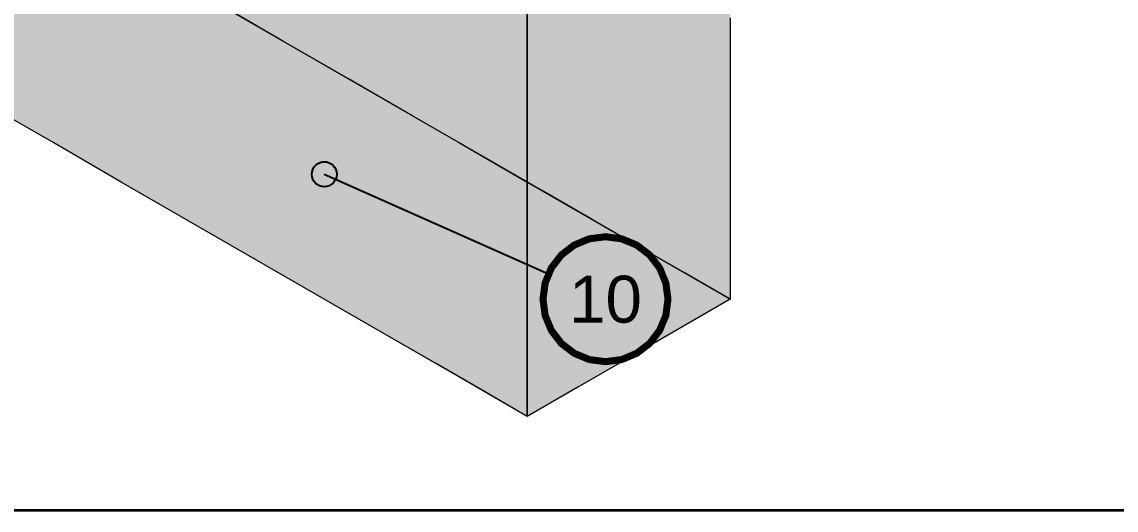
# Model space of a CAD drawing. Header units: metres. Extents: x 349021 to 349543, y 9281040 to 9281959.
# Drawn here: x 349206.865 to 349207.565, y 9281043.22 to 9281043.532 of the extents above; entities that cross this region are included whole.
import ezdxf
from ezdxf.enums import TextEntityAlignment as Align

# ---------------------------------------------------------------- set-up
doc = ezdxf.new("R2010")
doc.units = ezdxf.units.M
doc.header["$LTSCALE"] = 0.25
doc.layers.add('ISO-3D', color=7, linetype='CONTINUOUS', lineweight=13)
doc.layers.add('ISO-3D-ARISTAS', color=250, linetype='CONTINUOUS', lineweight=13)
doc.layers.add('LLAMADAS-NUM', color=30, linetype='CONTINUOUS', lineweight=25, true_color=0xc05014)
doc.layers.add('PANEL', color=5, linetype='CONTINUOUS', lineweight=35, true_color=0x1f4e79)
doc.styles.get("Standard").update_dxf_attribs({"font": 'arial.ttf'})

msp = doc.modelspace()

# ---------------------------------------------------------------- linework, layer by layer
at = {"layer": 'ISO-3D', "true_color": 0x9e9d98}
for points in [[(349206.92859, 9281043.52333), (349206.88529, 9281043.54833), (349206.92859, 9281043.57), (349206.88529, 9281043.595)], [(349207.01519, 9281043.52), (349206.97189, 9281043.545), (349207.01519, 9281043.56667), (349206.97189, 9281043.59167)], [(349207.03248, 9281043.52002), (349206.99092, 9281043.54401), (349207.03248, 9281043.56502), (349206.99092, 9281043.58901)], [(349207.10179, 9281043.51667), (349207.05849, 9281043.54167), (349207.10179, 9281043.56333), (349207.05849, 9281043.58833)], [(349207.15953, 9281043.53), (349207.13066, 9281043.54667), (349207.15953, 9281043.57667), (349207.13066, 9281043.59333)], [(349207.11559, 9281043.51703), (349207.07404, 9281043.54103), (349207.11559, 9281043.56203), (349207.07404, 9281043.58603)], [(349207.1987, 9281043.51405), (349207.15715, 9281043.53804), (349207.1987, 9281043.55905), (349207.15715, 9281043.58304)], [(349207.26057, 9281043.52333), (349207.2317, 9281043.54), (349207.26057, 9281043.56833), (349207.2317, 9281043.585)], [(349207.1884, 9281043.51333), (349207.15953, 9281043.53), (349207.1884, 9281043.56), (349207.15953, 9281043.57667)], [(349206.88529, 9281043.50167), (349206.84199, 9281043.52667), (349206.88529, 9281043.54833), (349206.84199, 9281043.57333)], [(349206.97189, 9281043.49833), (349206.92859, 9281043.52333), (349206.97189, 9281043.545), (349206.92859, 9281043.57)], [(349207.05849, 9281043.495), (349207.01519, 9281043.52), (349207.05849, 9281043.54167), (349207.01519, 9281043.56667)], [(349207.28943, 9281043.50667), (349207.26057, 9281043.52333), (349207.28943, 9281043.55167), (349207.26057, 9281043.56833)], [(349207.07404, 9281043.49603), (349207.03248, 9281043.52002), (349207.07404, 9281043.54103), (349207.03248, 9281043.56502)], [(349207.13066, 9281043.5), (349207.10179, 9281043.51667), (349207.13066, 9281043.54667), (349207.10179, 9281043.56333)], [(349207.15715, 9281043.49304), (349207.11559, 9281043.51703), (349207.15715, 9281043.53804), (349207.11559, 9281043.56203)], [(349207.22895, 9281043.49659), (349207.1987, 9281043.51405), (349207.22895, 9281043.54159), (349207.1987, 9281043.55905)], [(349206.92859, 9281043.47667), (349206.88529, 9281043.50167), (349206.92859, 9281043.52333), (349206.88529, 9281043.54833)], [(349207.15953, 9281043.48333), (349207.13066, 9281043.5), (349207.15953, 9281043.53), (349207.13066, 9281043.54667)], [(349207.3183, 9281043.49), (349207.28943, 9281043.50667), (349207.3183, 9281043.535), (349207.28943, 9281043.55167)], [(349207.01519, 9281043.47333), (349206.97189, 9281043.49833), (349207.01519, 9281043.52), (349206.97189, 9281043.545)], [(349207.10179, 9281043.47), (349207.05849, 9281043.495), (349207.10179, 9281043.51667), (349207.05849, 9281043.54167)], [(349207.11559, 9281043.47203), (349207.07404, 9281043.49603), (349207.11559, 9281043.51703), (349207.07404, 9281043.54103)], [(349207.2317, 9281043.495), (349207.22895, 9281043.49659), (349207.2317, 9281043.54), (349207.22895, 9281043.54159)], [(349207.26057, 9281043.47833), (349207.2317, 9281043.495), (349207.26057, 9281043.52333), (349207.2317, 9281043.54)], [(349207.1987, 9281043.46905), (349207.15715, 9281043.49304), (349207.1987, 9281043.51405), (349207.15715, 9281043.53804)], [(349206.88529, 9281043.455), (349206.84199, 9281043.48), (349206.88529, 9281043.50167), (349206.84199, 9281043.52667)], [(349207.1884, 9281043.46667), (349207.15953, 9281043.48333), (349207.1884, 9281043.51333), (349207.15953, 9281043.53)], [(349206.97189, 9281043.45167), (349206.92859, 9281043.47667), (349206.97189, 9281043.49833), (349206.92859, 9281043.52333)], [(349207.05849, 9281043.44833), (349207.01519, 9281043.47333), (349207.05849, 9281043.495), (349207.01519, 9281043.52)], [(349207.28943, 9281043.46167), (349207.26057, 9281043.47833), (349207.28943, 9281043.50667), (349207.26057, 9281043.52333)], [(349207.13066, 9281043.45333), (349207.10179, 9281043.47), (349207.13066, 9281043.5), (349207.10179, 9281043.51667)], [(349207.15715, 9281043.44804), (349207.11559, 9281043.47203), (349207.15715, 9281043.49304), (349207.11559, 9281043.51703)], [(349207.22895, 9281043.45159), (349207.1987, 9281043.46905), (349207.22895, 9281043.49659), (349207.1987, 9281043.51405)], [(349207.3183, 9281043.445), (349207.28943, 9281043.46167), (349207.3183, 9281043.49), (349207.28943, 9281043.50667)], [(349206.92859, 9281043.43), (349206.88529, 9281043.455), (349206.92859, 9281043.47667), (349206.88529, 9281043.50167)], [(349207.01519, 9281043.42667), (349206.97189, 9281043.45167), (349207.01519, 9281043.47333), (349206.97189, 9281043.49833)], [(349207.15953, 9281043.43667), (349207.13066, 9281043.45333), (349207.15953, 9281043.48333), (349207.13066, 9281043.5)], [(349207.2317, 9281043.45), (349207.22895, 9281043.45159), (349207.2317, 9281043.495), (349207.22895, 9281043.49659)], [(349207.10179, 9281043.42333), (349207.05849, 9281043.44833), (349207.10179, 9281043.47), (349207.05849, 9281043.495)], [(349207.1987, 9281043.42405), (349207.15715, 9281043.44804), (349207.1987, 9281043.46905), (349207.15715, 9281043.49304)], [(349207.26057, 9281043.43333), (349207.2317, 9281043.45), (349207.26057, 9281043.47833), (349207.2317, 9281043.495)], [(349207.1884, 9281043.42), (349207.15953, 9281043.43667), (349207.1884, 9281043.46667), (349207.15953, 9281043.48333)], [(349206.97189, 9281043.405), (349206.92859, 9281043.43), (349206.97189, 9281043.45167), (349206.92859, 9281043.47667)], [(349207.28943, 9281043.41667), (349207.26057, 9281043.43333), (349207.28943, 9281043.46167), (349207.26057, 9281043.47833)], [(349207.05849, 9281043.40167), (349207.01519, 9281043.42667), (349207.05849, 9281043.44833), (349207.01519, 9281043.47333)], [(349207.13066, 9281043.40667), (349207.10179, 9281043.42333), (349207.13066, 9281043.45333), (349207.10179, 9281043.47)], [(349207.22895, 9281043.40659), (349207.1987, 9281043.42405), (349207.22895, 9281043.45159), (349207.1987, 9281043.46905)], [(349207.3183, 9281043.4), (349207.28943, 9281043.41667), (349207.3183, 9281043.445), (349207.28943, 9281043.46167)], [(349207.01519, 9281043.38), (349206.97189, 9281043.405), (349207.01519, 9281043.42667), (349206.97189, 9281043.45167)], [(349207.10179, 9281043.37667), (349207.05849, 9281043.40167), (349207.10179, 9281043.42333), (349207.05849, 9281043.44833)], [(349207.15953, 9281043.39), (349207.13066, 9281043.40667), (349207.15953, 9281043.43667), (349207.13066, 9281043.45333)], [(349207.2317, 9281043.405), (349207.22895, 9281043.40659), (349207.2317, 9281043.45), (349207.22895, 9281043.45159)], [(349207.26057, 9281043.38833), (349207.2317, 9281043.405), (349207.26057, 9281043.43333), (349207.2317, 9281043.45)], [(349207.1884, 9281043.37333), (349207.15953, 9281043.39), (349207.1884, 9281043.42), (349207.15953, 9281043.43667)], [(349207.05849, 9281043.355), (349207.01519, 9281043.38), (349207.05849, 9281043.40167), (349207.01519, 9281043.42667)], [(349207.28943, 9281043.37167), (349207.26057, 9281043.38833), (349207.28943, 9281043.41667), (349207.26057, 9281043.43333)], [(349207.13066, 9281043.36), (349207.10179, 9281043.37667), (349207.13066, 9281043.40667), (349207.10179, 9281043.42333)], [(349207.3183, 9281043.355), (349207.28943, 9281043.37167), (349207.3183, 9281043.4), (349207.28943, 9281043.41667)], [(349207.15953, 9281043.34333), (349207.13066, 9281043.36), (349207.15953, 9281043.39), (349207.13066, 9281043.40667)], [(349207.10179, 9281043.33), (349207.05849, 9281043.355), (349207.10179, 9281043.37667), (349207.05849, 9281043.40167)], [(349207.1884, 9281043.32667), (349207.15953, 9281043.34333), (349207.1884, 9281043.37333), (349207.15953, 9281043.39)], [(349207.13066, 9281043.31333), (349207.10179, 9281043.33), (349207.13066, 9281043.36), (349207.10179, 9281043.37667)], [(349207.15953, 9281043.29667), (349207.13066, 9281043.31333), (349207.15953, 9281043.34333), (349207.13066, 9281043.36)], [(349207.1884, 9281043.28), (349207.15953, 9281043.29667), (349207.1884, 9281043.32667), (349207.15953, 9281043.34333)]]:
    msp.add_solid(points, dxfattribs=at)
at = {"layer": 'ISO-3D', "true_color": 0x8e8d88}
for points in [[(349207.25335, 9281043.53845), (349207.22087, 9281043.5197), (349207.25335, 9281043.5794), (349207.22087, 9281043.56065)], [(349207.3183, 9281043.535), (349207.28583, 9281043.51625), (349207.3183, 9281043.57595), (349207.28583, 9281043.5572)], [(349207.22087, 9281043.5197), (349207.1884, 9281043.50095), (349207.22087, 9281043.56065), (349207.1884, 9281043.5419)], [(349207.28583, 9281043.51625), (349207.25335, 9281043.4975), (349207.28583, 9281043.5572), (349207.25335, 9281043.53845)], [(349207.25335, 9281043.4975), (349207.22087, 9281043.47875), (349207.25335, 9281043.53845), (349207.22087, 9281043.5197)], [(349207.3183, 9281043.49), (349207.28583, 9281043.47125), (349207.3183, 9281043.535), (349207.28583, 9281043.51625)], [(349207.22087, 9281043.47875), (349207.1884, 9281043.46), (349207.22087, 9281043.5197), (349207.1884, 9281043.50095)], [(349207.28583, 9281043.47125), (349207.25335, 9281043.4525), (349207.28583, 9281043.51625), (349207.25335, 9281043.4975)], [(349207.25335, 9281043.4525), (349207.22087, 9281043.43375), (349207.25335, 9281043.4975), (349207.22087, 9281043.47875)], [(349207.3183, 9281043.445), (349207.28583, 9281043.42625), (349207.3183, 9281043.49), (349207.28583, 9281043.47125)], [(349207.22087, 9281043.43375), (349207.1884, 9281043.415), (349207.22087, 9281043.47875), (349207.1884, 9281043.46)], [(349207.28583, 9281043.42625), (349207.25335, 9281043.4075), (349207.28583, 9281043.47125), (349207.25335, 9281043.4525)], [(349207.25335, 9281043.4075), (349207.22087, 9281043.38875), (349207.25335, 9281043.4525), (349207.22087, 9281043.43375)], [(349207.3183, 9281043.4), (349207.28583, 9281043.38125), (349207.3183, 9281043.445), (349207.28583, 9281043.42625)], [(349207.22087, 9281043.38875), (349207.1884, 9281043.37), (349207.22087, 9281043.43375), (349207.1884, 9281043.415)], [(349207.28583, 9281043.38125), (349207.25335, 9281043.3625), (349207.28583, 9281043.42625), (349207.25335, 9281043.4075)], [(349207.25335, 9281043.3625), (349207.22087, 9281043.34375), (349207.25335, 9281043.4075), (349207.22087, 9281043.38875)], [(349207.3183, 9281043.355), (349207.28583, 9281043.33625), (349207.3183, 9281043.4), (349207.28583, 9281043.38125)], [(349207.22087, 9281043.34375), (349207.1884, 9281043.325), (349207.22087, 9281043.38875), (349207.1884, 9281043.37)], [(349207.28583, 9281043.33625), (349207.25335, 9281043.3175), (349207.28583, 9281043.38125), (349207.25335, 9281043.3625)], [(349207.25335, 9281043.3175), (349207.22087, 9281043.29875), (349207.25335, 9281043.3625), (349207.22087, 9281043.34375)], [(349207.22087, 9281043.29875), (349207.1884, 9281043.28), (349207.22087, 9281043.34375), (349207.1884, 9281043.325)]]:
    msp.add_solid(points, dxfattribs=at)
at = {"layer": 'ISO-3D', "true_color": 0xb0aea8}
for points in [[(349206.93942, 9281043.53625), (349206.90694, 9281043.5175), (349206.89611, 9281043.56125), (349206.86364, 9281043.5425)], [(349207.01519, 9281043.53), (349206.98272, 9281043.51125), (349206.97189, 9281043.555), (349206.93942, 9281043.53625)], [(349206.90694, 9281043.5175), (349206.87446, 9281043.49875), (349206.86364, 9281043.5425), (349206.83116, 9281043.52375)], [(349206.98272, 9281043.51125), (349206.95024, 9281043.4925), (349206.93942, 9281043.53625), (349206.90694, 9281043.5175)], [(349207.05849, 9281043.505), (349207.02602, 9281043.48625), (349207.01519, 9281043.53), (349206.98272, 9281043.51125)], [(349206.87446, 9281043.49875), (349206.84199, 9281043.48), (349206.83116, 9281043.52375), (349206.79869, 9281043.505)], [(349206.95024, 9281043.4925), (349206.91776, 9281043.47375), (349206.90694, 9281043.5175), (349206.87446, 9281043.49875)], [(349207.02602, 9281043.48625), (349206.99354, 9281043.4675), (349206.98272, 9281043.51125), (349206.95024, 9281043.4925)], [(349207.10179, 9281043.48), (349207.06932, 9281043.46125), (349207.05849, 9281043.505), (349207.02602, 9281043.48625)], [(349206.91776, 9281043.47375), (349206.88529, 9281043.455), (349206.87446, 9281043.49875), (349206.84199, 9281043.48)], [(349206.99354, 9281043.4675), (349206.96107, 9281043.44875), (349206.95024, 9281043.4925), (349206.91776, 9281043.47375)], [(349207.06932, 9281043.46125), (349207.03684, 9281043.4425), (349207.02602, 9281043.48625), (349206.99354, 9281043.4675)], [(349207.1451, 9281043.455), (349207.11262, 9281043.43625), (349207.10179, 9281043.48), (349207.06932, 9281043.46125)], [(349206.96107, 9281043.44875), (349206.92859, 9281043.43), (349206.91776, 9281043.47375), (349206.88529, 9281043.455)], [(349207.03684, 9281043.4425), (349207.00437, 9281043.42375), (349206.99354, 9281043.4675), (349206.96107, 9281043.44875)], [(349207.11262, 9281043.43625), (349207.08014, 9281043.4175), (349207.06932, 9281043.46125), (349207.03684, 9281043.4425)], [(349207.1884, 9281043.43), (349207.15592, 9281043.41125), (349207.1451, 9281043.455), (349207.11262, 9281043.43625)], [(349207.00437, 9281043.42375), (349206.97189, 9281043.405), (349206.96107, 9281043.44875), (349206.92859, 9281043.43)], [(349207.08014, 9281043.4175), (349207.04767, 9281043.39875), (349207.03684, 9281043.4425), (349207.00437, 9281043.42375)], [(349207.15592, 9281043.41125), (349207.12345, 9281043.3925), (349207.11262, 9281043.43625), (349207.08014, 9281043.4175)], [(349207.2317, 9281043.405), (349207.19922, 9281043.38625), (349207.1884, 9281043.43), (349207.15592, 9281043.41125)], [(349207.04767, 9281043.39875), (349207.01519, 9281043.38), (349207.00437, 9281043.42375), (349206.97189, 9281043.405)], [(349207.12345, 9281043.3925), (349207.09097, 9281043.37375), (349207.08014, 9281043.4175), (349207.04767, 9281043.39875)], [(349207.19922, 9281043.38625), (349207.16675, 9281043.3675), (349207.15592, 9281043.41125), (349207.12345, 9281043.3925)], [(349207.09097, 9281043.37375), (349207.05849, 9281043.355), (349207.04767, 9281043.39875), (349207.01519, 9281043.38)], [(349207.275, 9281043.38), (349207.24252, 9281043.36125), (349207.2317, 9281043.405), (349207.19922, 9281043.38625)], [(349207.16675, 9281043.3675), (349207.13427, 9281043.34875), (349207.12345, 9281043.3925), (349207.09097, 9281043.37375)], [(349207.24252, 9281043.36125), (349207.21005, 9281043.3425), (349207.19922, 9281043.38625), (349207.16675, 9281043.3675)], [(349207.3183, 9281043.355), (349207.28583, 9281043.33625), (349207.275, 9281043.38), (349207.24252, 9281043.36125)], [(349207.13427, 9281043.34875), (349207.10179, 9281043.33), (349207.09097, 9281043.37375), (349207.05849, 9281043.355)], [(349207.21005, 9281043.3425), (349207.17757, 9281043.32375), (349207.16675, 9281043.3675), (349207.13427, 9281043.34875)], [(349207.28583, 9281043.33625), (349207.25335, 9281043.3175), (349207.24252, 9281043.36125), (349207.21005, 9281043.3425)], [(349207.17757, 9281043.32375), (349207.1451, 9281043.305), (349207.13427, 9281043.34875), (349207.10179, 9281043.33)], [(349207.25335, 9281043.3175), (349207.22087, 9281043.29875), (349207.21005, 9281043.3425), (349207.17757, 9281043.32375)], [(349207.22087, 9281043.29875), (349207.1884, 9281043.28), (349207.17757, 9281043.32375), (349207.1451, 9281043.305)]]:
    msp.add_solid(points, dxfattribs=at)
at = {"layer": 'ISO-3D-ARISTAS', "color": 250}
for p, q in [((349207.1884, 9281043.56), (349207.1884, 9281043.51333)), ((349206.97189, 9281043.555), (349207.01519, 9281043.53)), ((349207.03248, 9281043.52002), (349206.99092, 9281043.54401)), ((349207.1884, 9281043.50095), (349207.1884, 9281043.5419)), ((349207.3183, 9281043.535), (349207.3183, 9281043.49)), ((349207.3183, 9281043.535), (349207.3183, 9281043.49)), ((349207.01519, 9281043.53), (349207.05849, 9281043.505)), ((349207.07404, 9281043.49603), (349207.03248, 9281043.52002)), ((349207.1884, 9281043.51333), (349207.1884, 9281043.46667)), ((349207.05849, 9281043.505), (349207.10179, 9281043.48)), ((349207.1884, 9281043.46), (349207.1884, 9281043.50095)), ((349207.11559, 9281043.47203), (349207.07404, 9281043.49603)), ((349207.3183, 9281043.49), (349207.3183, 9281043.445)), ((349207.3183, 9281043.49), (349207.3183, 9281043.445)), ((349206.88529, 9281043.455), (349206.84199, 9281043.48)), ((349206.88529, 9281043.455), (349206.84199, 9281043.48)), ((349207.10179, 9281043.48), (349207.1451, 9281043.455)), ((349207.15715, 9281043.44804), (349207.11559, 9281043.47203)), ((349207.1884, 9281043.46667), (349207.1884, 9281043.42)), ((349206.92859, 9281043.43), (349206.88529, 9281043.455)), ((349206.92859, 9281043.43), (349206.88529, 9281043.455)), ((349207.1451, 9281043.455), (349207.1884, 9281043.43)), ((349207.1884, 9281043.415), (349207.1884, 9281043.46)), ((349207.1987, 9281043.42405), (349207.15715, 9281043.44804)), ((349207.3183, 9281043.445), (349207.3183, 9281043.4)), ((349207.3183, 9281043.445), (349207.3183, 9281043.4)), ((349206.97189, 9281043.405), (349206.92859, 9281043.43)), ((349206.97189, 9281043.405), (349206.92859, 9281043.43)), ((349207.1884, 9281043.43), (349207.2317, 9281043.405)), ((349207.1884, 9281043.42), (349207.1884, 9281043.37333)), ((349207.22895, 9281043.40659), (349207.1987, 9281043.42405)), ((349207.1884, 9281043.37), (349207.1884, 9281043.415)), ((349207.2317, 9281043.405), (349207.22895, 9281043.40659)), ((349207.01519, 9281043.38), (349206.97189, 9281043.405)), ((349207.01519, 9281043.38), (349206.97189, 9281043.405)), ((349207.26057, 9281043.38833), (349207.2317, 9281043.405)), ((349207.2317, 9281043.405), (349207.275, 9281043.38)), ((349207.3183, 9281043.4), (349207.3183, 9281043.355)), ((349207.3183, 9281043.4), (349207.3183, 9281043.355)), ((349207.28943, 9281043.37167), (349207.26057, 9281043.38833)), ((349207.05849, 9281043.355), (349207.01519, 9281043.38)), ((349207.05849, 9281043.355), (349207.01519, 9281043.38)), ((349207.275, 9281043.38), (349207.3183, 9281043.355)), ((349207.1884, 9281043.37333), (349207.1884, 9281043.32667)), ((349207.3183, 9281043.355), (349207.28943, 9281043.37167)), ((349207.1884, 9281043.325), (349207.1884, 9281043.37)), ((349207.10179, 9281043.33), (349207.05849, 9281043.355)), ((349207.10179, 9281043.33), (349207.05849, 9281043.355)), ((349207.3183, 9281043.355), (349207.28583, 9281043.33625)), ((349207.3183, 9281043.355), (349207.28583, 9281043.33625)), ((349207.28583, 9281043.33625), (349207.25335, 9281043.3175)), ((349207.28583, 9281043.33625), (349207.25335, 9281043.3175)), ((349207.1451, 9281043.305), (349207.10179, 9281043.33)), ((349207.13066, 9281043.31333), (349207.10179, 9281043.33)), ((349207.1884, 9281043.32667), (349207.1884, 9281043.28)), ((349207.1884, 9281043.28), (349207.1884, 9281043.325)), ((349207.25335, 9281043.3175), (349207.22087, 9281043.29875)), ((349207.25335, 9281043.3175), (349207.22087, 9281043.29875)), ((349207.15953, 9281043.29667), (349207.13066, 9281043.31333)), ((349207.1884, 9281043.28), (349207.1451, 9281043.305)), ((349207.1884, 9281043.28), (349207.15953, 9281043.29667)), ((349207.22087, 9281043.29875), (349207.1884, 9281043.28)), ((349207.22087, 9281043.29875), (349207.1884, 9281043.28))]:
    msp.add_line(p, q, dxfattribs=at)
at = {"layer": 'LLAMADAS-NUM'}
msp.add_line((349207.05849, 9281043.435), (349207.20194, 9281043.37125), dxfattribs=at)
at = {"layer": 'LLAMADAS-NUM', "const_width": 0.0045}
msp.add_lwpolyline([(349207.27849, 9281043.355), (349207.27713, 9281043.36535), (349207.27313, 9281043.375), (349207.26678, 9281043.38328), (349207.25849, 9281043.38964), (349207.24885, 9281043.39364), (349207.23849, 9281043.395), (349207.22814, 9281043.39364), (349207.21849, 9281043.38964), (349207.21021, 9281043.38328), (349207.20385, 9281043.375), (349207.19986, 9281043.36535), (349207.19849, 9281043.355), (349207.19986, 9281043.34465), (349207.20385, 9281043.335), (349207.21021, 9281043.32672), (349207.21849, 9281043.32036), (349207.22814, 9281043.31636), (349207.23849, 9281043.315), (349207.24885, 9281043.31636), (349207.25849, 9281043.32036), (349207.26678, 9281043.32672), (349207.27313, 9281043.335), (349207.27713, 9281043.34465)], close=True, dxfattribs=at)
at = {"layer": 'LLAMADAS-NUM'}
msp.add_circle((349207.05849, 9281043.435), 0.008, dxfattribs=at)
at = {"layer": 'LLAMADAS-NUM', "true_color": 0xffffff}
for points in [[(349207.27849, 9281043.355), (349207.22814, 9281043.39364), (349207.21849, 9281043.38964)], [(349207.27849, 9281043.355), (349207.23849, 9281043.395), (349207.22814, 9281043.39364)], [(349207.27849, 9281043.355), (349207.24885, 9281043.39364), (349207.23849, 9281043.395)], [(349207.27849, 9281043.355), (349207.25849, 9281043.38964), (349207.24885, 9281043.39364)], [(349207.27849, 9281043.355), (349207.21849, 9281043.38964), (349207.21021, 9281043.38328)], [(349207.27849, 9281043.355), (349207.26678, 9281043.38328), (349207.25849, 9281043.38964)], [(349207.27849, 9281043.355), (349207.21021, 9281043.38328), (349207.20385, 9281043.375)], [(349207.27849, 9281043.355), (349207.27313, 9281043.375), (349207.26678, 9281043.38328)], [(349207.27849, 9281043.355), (349207.20385, 9281043.375), (349207.19986, 9281043.36535)], [(349207.27849, 9281043.355), (349207.27713, 9281043.36535), (349207.27313, 9281043.375)], [(349207.27849, 9281043.355), (349207.19986, 9281043.36535), (349207.19849, 9281043.355)], [(349207.27849, 9281043.355), (349207.19849, 9281043.355), (349207.19986, 9281043.34465)], [(349207.27849, 9281043.355), (349207.19986, 9281043.34465), (349207.20385, 9281043.335)], [(349207.27849, 9281043.355), (349207.20385, 9281043.335), (349207.21021, 9281043.32672)], [(349207.27849, 9281043.355), (349207.21021, 9281043.32672), (349207.21849, 9281043.32036)], [(349207.27849, 9281043.355), (349207.21849, 9281043.32036), (349207.22814, 9281043.31636)], [(349207.27849, 9281043.355), (349207.22814, 9281043.31636), (349207.23849, 9281043.315)], [(349207.27849, 9281043.355), (349207.23849, 9281043.315), (349207.24885, 9281043.31636)], [(349207.27849, 9281043.355), (349207.24885, 9281043.31636), (349207.25849, 9281043.32036)], [(349207.27849, 9281043.355), (349207.25849, 9281043.32036), (349207.26678, 9281043.32672)], [(349207.27849, 9281043.355), (349207.26678, 9281043.32672), (349207.27313, 9281043.335)], [(349207.27849, 9281043.355), (349207.27313, 9281043.335), (349207.27713, 9281043.34465)]]:
    msp.add_solid(points, dxfattribs=at)
at = {"layer": 'PANEL'}
msp.add_lwpolyline([(349205.28, 9281043.22), (349209.27, 9281043.22), (349209.27, 9281045.41), (349205.28, 9281045.41)], close=True, dxfattribs=at)

# ---------------------------------------------------------------- texts
at = {"layer": 'LLAMADAS-NUM'}
msp.add_text('10', height=0.03, dxfattribs=at).set_placement((349207.23849, 9281043.355), align=Align.MIDDLE_CENTER)

doc.saveas('drawing.dxf')
